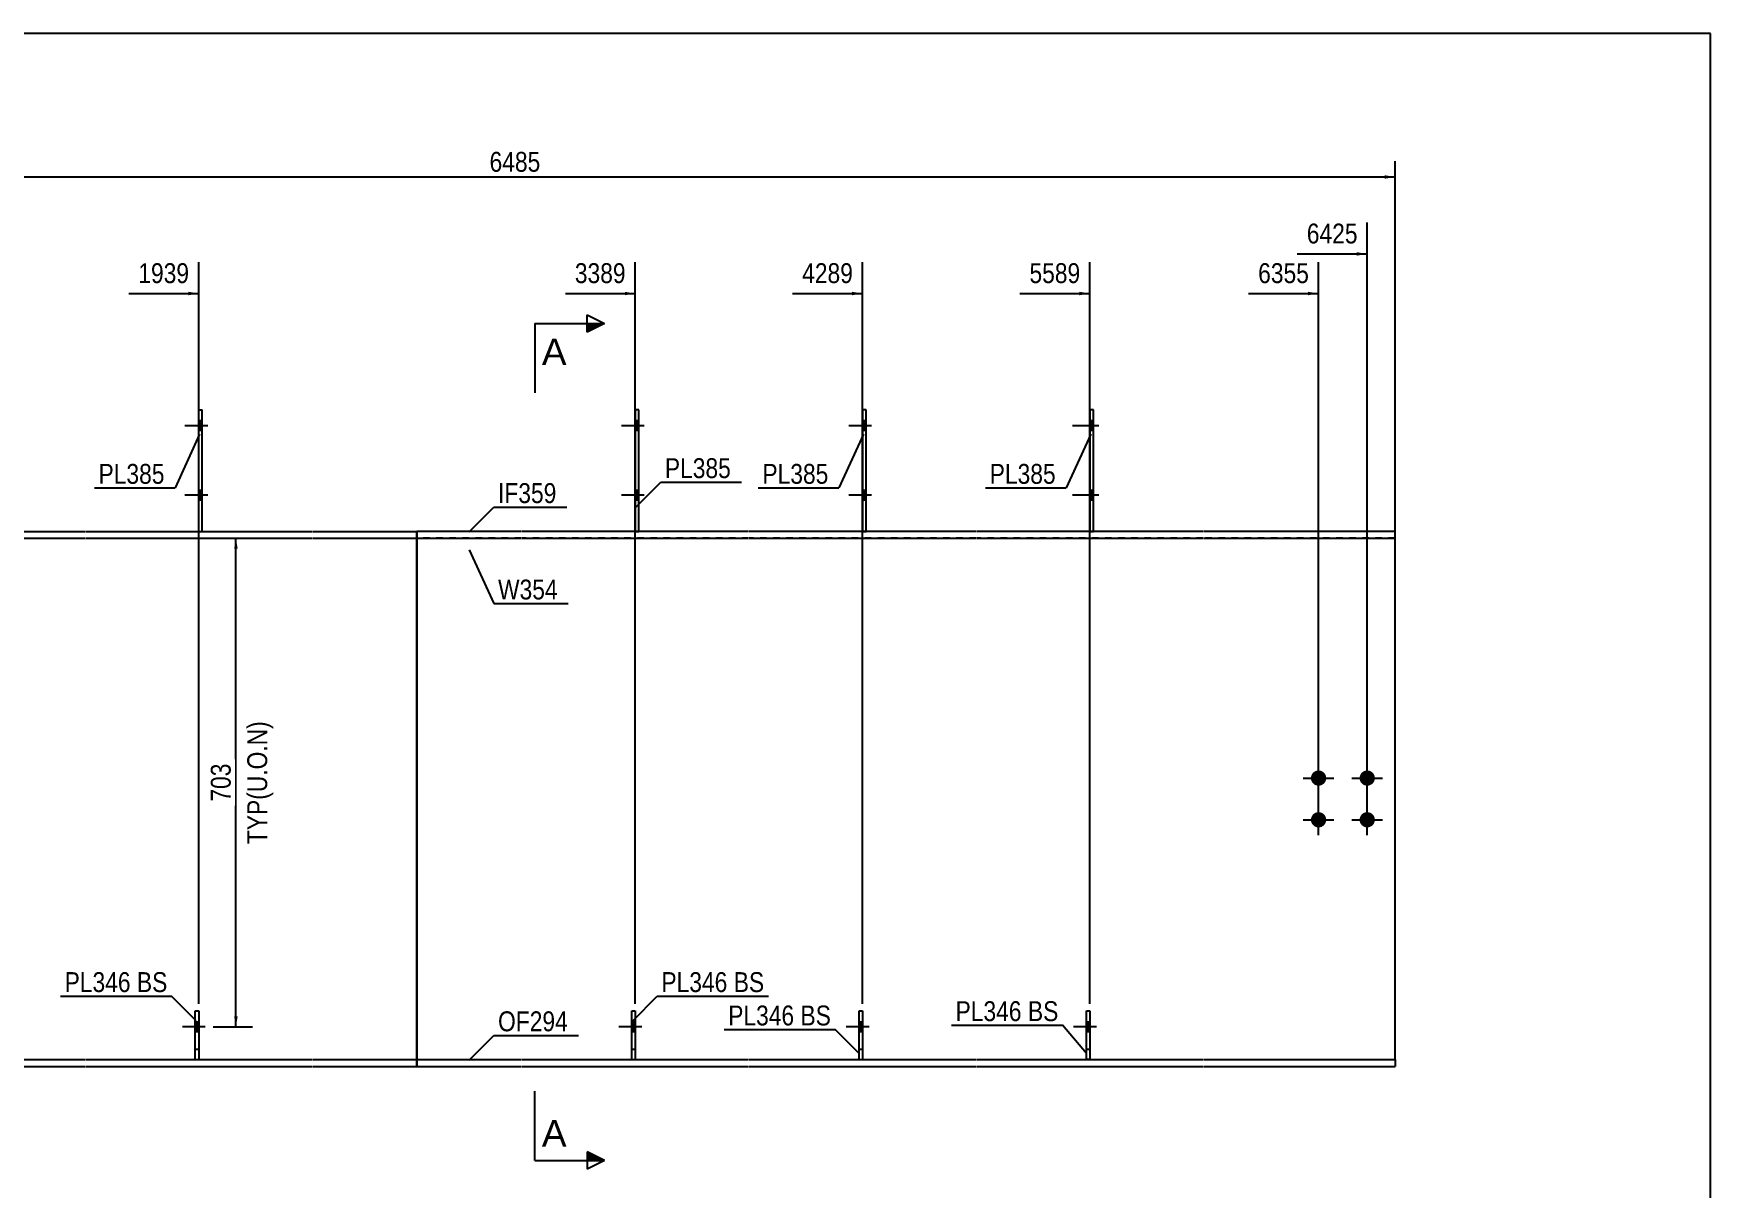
# Model space of a CAD drawing. Header units: millimetres. Extents: x -405 to -3, y -129 to 148.
# Drawn here: x -244.2 to -2.9, y -18.5 to 147.6 of the extents above; entities that cross this region are included whole.
import ezdxf

# ---------------------------------------------------------------- set-up
doc = ezdxf.new("R2010")
doc.units = ezdxf.units.MM
doc.linetypes.add('DXK_LINE_DOT1', pattern=[1.8814, 0.9407, -0.9407])
doc.linetypes.add('DXK_LINE_DOT2', pattern=[3.9198, 1.9599, -1.9599])
doc.styles.add('Arial', font='ARIAL.TTF', dxfattribs={"height": 0.2})
doc.styles.add('Arial Narrow', font='ARIALN.TTF', dxfattribs={"height": 0.2})

# ---------------------------------------------------------------- blocks, each defined once
blk = doc.blocks.new('Unknown-627317436-1210')
at = {"color": 5, "linetype": 'Continuous'}
for p, q in [((-2.93, 147.63), (-402.93, 147.63)), ((-2.93, -129.37), (-2.93, 147.63))]:
    blk.add_line(p, q, dxfattribs=at)
blk = doc.blocks.new('Part-627317436-1505 - 1442')
at = {"color": 7, "linetype": 'DXK_LINE_DOT1'}
for p, q in [((-92.7, 0), (-92.7, 7)), ((-92.7, 7), (-92.2, 7)), ((-92.2, 7), (-92.2, 0))]:
    blk.add_line(p, q, dxfattribs=at)
blk = doc.blocks.new('Part-627317436-1696 - 1442')
at = {"color": 2, "linetype": 'Continuous'}
for p, q in [((-158.1, 0), (-158.1, 7)), ((-158.1, 7), (-157.6, 7)), ((-157.6, 7), (-157.6, 0))]:
    blk.add_line(p, q, dxfattribs=at)
blk = doc.blocks.new('Bolt-627317436-1572 - 1442')
at = {"linetype": 'Continuous'}
blk.add_hatch(color=3, dxfattribs=at).paths.add_polyline_path([(-92.2, 4), (-92.2, 5.4), (-92.7, 5.4), (-92.7, 4)])
at = {"color": 3, "linetype": 'Continuous'}
for p, q in [((-92.2, 5.4), (-92.7, 5.4)), ((-91.25, 4.7), (-94.55, 4.7)), ((-92.2, 4), (-92.7, 4))]:
    blk.add_line(p, q, dxfattribs=at)
blk = doc.blocks.new('Part-627317436-1461 - 1442')
at = {"color": 7, "linetype": 'DXK_LINE_DOT1'}
for p, q in [((-299.5, 0), (-299.5, 75)), ((-299.5, 75), (-269.5, 75)), ((-269.4, 75), (-236.8, 75)), ((-236.7, 75), (-204.1, 75)), ((-204, 75), (-189, 75)), ((-299.5, 0), (-269.5, 0)), ((-269.4, 0), (-236.8, 0)), ((-236.7, 0), (-204.1, 0)), ((-204, 0), (-189, 0))]:
    blk.add_line(p, q, dxfattribs=at)
at = {"color": 2, "linetype": 'Continuous'}
blk.add_line((-189, 0), (-189, 75), dxfattribs=at)
blk = doc.blocks.new('Part-627317436-1686 - 1442')
at = {"color": 2, "linetype": 'Continuous'}
for p, q in [((-220.9, 0), (-220.9, 7)), ((-220.9, 7), (-220.4, 7)), ((-220.4, 7), (-220.4, 0))]:
    blk.add_line(p, q, dxfattribs=at)
blk = doc.blocks.new('Part-627317436-1483 - 1442')
at = {"color": 2, "linetype": 'Continuous'}
for p, q in [((-92.7, 0), (-92.7, 7)), ((-92.7, 7), (-92.2, 7)), ((-92.2, 7), (-92.2, 0))]:
    blk.add_line(p, q, dxfattribs=at)
at = {"color": 7, "linetype": 'DXK_LINE_DOT1'}
for p, q in [((-92.7, 1.5), (-92.2, 1.5)), ((-92.2, 0), (-92.7, 0))]:
    blk.add_line(p, q, dxfattribs=at)
blk = doc.blocks.new('Bolt-627317436-1575 - 1442')
at = {"color": 3, "linetype": 'DXK_LINE_DOT2'}
for p, q in [((-157.6, 5.4), (-158.1, 5.4)), ((-156.65, 4.7), (-159.95, 4.7)), ((-157.6, 4), (-158.1, 4))]:
    blk.add_line(p, q, dxfattribs=at)
blk = doc.blocks.new('Bolt-627317436-1571 - 1442')
at = {"linetype": 'Continuous'}
for points in [[(-59.3, 41.6, -1), (-59.3, 39.4, -1)], [(-52.3, 41.6, -1), (-52.3, 39.4, -1)], [(-59.3, 35.6, -1), (-59.3, 33.4, -1)], [(-52.3, 35.6, -1), (-52.3, 33.4, -1)]]:
    blk.add_hatch(color=3, dxfattribs=at).paths.add_polyline_path(points)
at = {"color": 3, "linetype": 'Continuous'}
for p, q in [((-59.3, 38.3), (-59.3, 42.7)), ((-52.3, 38.3), (-52.3, 42.7)), ((-61.5, 40.5), (-57.1, 40.5)), ((-54.5, 40.5), (-50.1, 40.5)), ((-59.3, 32.3), (-59.3, 36.7)), ((-52.3, 32.3), (-52.3, 36.7)), ((-61.5, 34.5), (-57.1, 34.5)), ((-54.5, 34.5), (-50.1, 34.5))]:
    blk.add_line(p, q, dxfattribs=at)
blk = doc.blocks.new('Bolt-627317436-1578 - 1442')
at = {"linetype": 'Continuous'}
for points in [[(-219.9, 90.5), (-219.9, 91.9), (-220.4, 91.9), (-220.4, 90.5)], [(-219.9, 90.5), (-219.9, 91.9), (-220.4, 91.9), (-220.4, 90.5)], [(-219.9, 80.5), (-219.9, 81.9), (-220.4, 81.9), (-220.4, 80.5)], [(-219.9, 80.5), (-219.9, 81.9), (-220.4, 81.9), (-220.4, 80.5)]]:
    blk.add_hatch(color=3, dxfattribs=at).paths.add_polyline_path(points)
at = {"color": 3, "linetype": 'Continuous'}
for p, q in [((-219.9, 91.9), (-220.4, 91.9)), ((-219.9, 91.9), (-220.4, 91.9)), ((-219.1, 91.2), (-222.4, 91.2)), ((-219.1, 91.2), (-222.4, 91.2)), ((-219.9, 90.5), (-220.4, 90.5)), ((-219.9, 90.5), (-220.4, 90.5)), ((-219.1, 81.2), (-222.4, 81.2)), ((-219.1, 81.2), (-222.4, 81.2)), ((-219.9, 81.9), (-220.4, 81.9)), ((-219.9, 81.9), (-220.4, 81.9)), ((-219.9, 80.5), (-220.4, 80.5)), ((-219.9, 80.5), (-220.4, 80.5))]:
    blk.add_line(p, q, dxfattribs=at)
blk = doc.blocks.new('Part-627317436-3617 - 1442')
at = {"color": 7, "linetype": 'DXK_LINE_DOT1'}
for p, q in [((-125.4, 0), (-125.4, 7)), ((-125.4, 7), (-124.9, 7)), ((-124.9, 7), (-124.9, 0)), ((-125.4, 1.5), (-124.9, 1.5))]:
    blk.add_line(p, q, dxfattribs=at)
blk = doc.blocks.new('Bolt-627317436-3627 - 1442')
at = {"linetype": 'Continuous'}
blk.add_hatch(color=3, dxfattribs=at).paths.add_polyline_path([(-124.9, 4), (-124.9, 5.4), (-125.4, 5.4), (-125.4, 4)])
at = {"color": 3, "linetype": 'Continuous'}
for p, q in [((-124.9, 5.4), (-125.4, 5.4)), ((-123.95, 4.7), (-127.25, 4.7)), ((-124.9, 4), (-125.4, 4))]:
    blk.add_line(p, q, dxfattribs=at)
blk = doc.blocks.new('Part-627317436-1629 - 1442')
at = {"color": 2, "linetype": 'Continuous'}
for p, q in [((-299.5, 76), (-269.5, 76)), ((-299.5, 75), (-269.5, 75)), ((-269.4, 76), (-236.8, 76)), ((-269.4, 75), (-236.8, 75)), ((-236.7, 76), (-204.1, 76)), ((-236.7, 75), (-204.1, 75)), ((-204, 76), (-189, 76)), ((-204, 75), (-189, 75)), ((-189, 75), (-189, 76))]:
    blk.add_line(p, q, dxfattribs=at)
at = {"color": 7, "linetype": 'DXK_LINE_DOT1'}
blk.add_line((-299.5, 75), (-299.5, 76), dxfattribs=at)
blk = doc.blocks.new('Bolt-627317436-1573 - 1442')
at = {"color": 3, "linetype": 'DXK_LINE_DOT2'}
for p, q in [((-92.2, 5.4), (-92.7, 5.4)), ((-91.25, 4.7), (-94.55, 4.7)), ((-92.2, 4), (-92.7, 4))]:
    blk.add_line(p, q, dxfattribs=at)
blk = doc.blocks.new('Bolt-627317436-1574 - 1442')
at = {"linetype": 'Continuous'}
blk.add_hatch(color=3, dxfattribs=at).paths.add_polyline_path([(-157.6, 4), (-157.6, 5.4), (-158.1, 5.4), (-158.1, 4)])
at = {"color": 3, "linetype": 'Continuous'}
for p, q in [((-157.6, 5.4), (-158.1, 5.4)), ((-156.65, 4.7), (-159.95, 4.7)), ((-157.6, 4), (-158.1, 4))]:
    blk.add_line(p, q, dxfattribs=at)
blk = doc.blocks.new('Bolt-627317436-1576 - 1442')
at = {"linetype": 'Continuous'}
blk.add_hatch(color=3, dxfattribs=at).paths.add_polyline_path([(-220.4, 4), (-220.4, 5.4), (-220.9, 5.4), (-220.9, 4)])
at = {"color": 3, "linetype": 'Continuous'}
for p, q in [((-220.4, 5.4), (-220.9, 5.4)), ((-219.45, 4.7), (-222.75, 4.7)), ((-220.4, 4), (-220.9, 4))]:
    blk.add_line(p, q, dxfattribs=at)
blk = doc.blocks.new('Bolt-627317436-1577 - 1442')
at = {"color": 3, "linetype": 'DXK_LINE_DOT2'}
for p, q in [((-220.4, 5.4), (-220.9, 5.4)), ((-219.45, 4.7), (-222.75, 4.7)), ((-220.4, 4), (-220.9, 4))]:
    blk.add_line(p, q, dxfattribs=at)
blk = doc.blocks.new('Bolt-627317436-1579 - 1442')
at = {"linetype": 'Continuous'}
for points in [[(-157.1, 90.5), (-157.1, 91.9), (-157.6, 91.9), (-157.6, 90.5)], [(-157.1, 90.5), (-157.1, 91.9), (-157.6, 91.9), (-157.6, 90.5)], [(-157.1, 80.5), (-157.1, 81.9), (-157.6, 81.9), (-157.6, 80.5)], [(-157.1, 80.5), (-157.1, 81.9), (-157.6, 81.9), (-157.6, 80.5)]]:
    blk.add_hatch(color=3, dxfattribs=at).paths.add_polyline_path(points)
at = {"color": 3, "linetype": 'Continuous'}
for p, q in [((-157.1, 91.9), (-157.6, 91.9)), ((-157.1, 91.9), (-157.6, 91.9)), ((-156.3, 91.2), (-159.6, 91.2)), ((-156.3, 91.2), (-159.6, 91.2)), ((-157.1, 90.5), (-157.6, 90.5)), ((-157.1, 90.5), (-157.6, 90.5)), ((-156.3, 81.2), (-159.6, 81.2)), ((-156.3, 81.2), (-159.6, 81.2)), ((-157.1, 81.9), (-157.6, 81.9)), ((-157.1, 81.9), (-157.6, 81.9)), ((-157.1, 80.5), (-157.6, 80.5)), ((-157.1, 80.5), (-157.6, 80.5))]:
    blk.add_line(p, q, dxfattribs=at)
blk = doc.blocks.new('Bolt-627317436-1580 - 1442')
at = {"linetype": 'Continuous'}
for points in [[(-91.7, 90.5), (-91.7, 91.9), (-92.2, 91.9), (-92.2, 90.5)], [(-91.7, 90.5), (-91.7, 91.9), (-92.2, 91.9), (-92.2, 90.5)], [(-91.7, 80.5), (-91.7, 81.9), (-92.2, 81.9), (-92.2, 80.5)], [(-91.7, 80.5), (-91.7, 81.9), (-92.2, 81.9), (-92.2, 80.5)]]:
    blk.add_hatch(color=3, dxfattribs=at).paths.add_polyline_path(points)
at = {"color": 3, "linetype": 'Continuous'}
for p, q in [((-91.7, 91.9), (-92.2, 91.9)), ((-91.7, 91.9), (-92.2, 91.9)), ((-90.9, 91.2), (-94.7, 91.2)), ((-90.9, 91.2), (-94.7, 91.2)), ((-91.7, 90.5), (-92.2, 90.5)), ((-91.7, 90.5), (-92.2, 90.5)), ((-90.9, 81.2), (-94.7, 81.2)), ((-90.9, 81.2), (-94.7, 81.2)), ((-91.7, 81.9), (-92.2, 81.9)), ((-91.7, 81.9), (-92.2, 81.9)), ((-91.7, 80.5), (-92.2, 80.5)), ((-91.7, 80.5), (-92.2, 80.5))]:
    blk.add_line(p, q, dxfattribs=at)
blk = doc.blocks.new('Part-627317436-1585 - 1442')
at = {"color": 2, "linetype": 'Continuous'}
for p, q in [((-189, 0), (-174, 0)), ((-189, 0), (-189, -1)), ((-189, -1), (-174, -1)), ((-173.9, 0), (-141.3, 0)), ((-173.9, -1), (-141.3, -1)), ((-141.2, 0), (-108.6, 0)), ((-141.2, -1), (-108.6, -1)), ((-108.5, 0), (-75.9, 0)), ((-108.5, -1), (-75.9, -1)), ((-75.8, 0), (-48.3, 0)), ((-75.8, -1), (-48.3, -1)), ((-48.3, 0), (-48.3, -1))]:
    blk.add_line(p, q, dxfattribs=at)
blk = doc.blocks.new('Part-627317436-1671 - 1442')
at = {"color": 2, "linetype": 'Continuous'}
for p, q in [((-157.1, 93.5), (-157.6, 93.5)), ((-157.6, 93.5), (-157.6, 76)), ((-157.1, 76), (-157.1, 93.5))]:
    blk.add_line(p, q, dxfattribs=at)
at = {"color": 7, "linetype": 'DXK_LINE_DOT1'}
blk.add_line((-157.6, 76), (-157.1, 76), dxfattribs=at)
blk = doc.blocks.new('Part-627317436-1607 - 1442')
at = {"color": 2, "linetype": 'Continuous'}
for p, q in [((-299.5, 0), (-269.5, 0)), ((-299.5, -1), (-269.5, -1)), ((-269.4, 0), (-236.8, 0)), ((-269.4, -1), (-236.8, -1)), ((-236.7, 0), (-204.1, 0)), ((-236.7, -1), (-204.1, -1)), ((-204, 0), (-189, 0)), ((-204, -1), (-189, -1)), ((-189, -1), (-189, 0))]:
    blk.add_line(p, q, dxfattribs=at)
at = {"color": 7, "linetype": 'DXK_LINE_DOT1'}
blk.add_line((-299.5, -1), (-299.5, 0), dxfattribs=at)
blk = doc.blocks.new('Part-627317436-1656 - 1442')
at = {"color": 2, "linetype": 'Continuous'}
for p, q in [((-189, 75), (-189, 0)), ((-48.3, 0), (-48.3, 75))]:
    blk.add_line(p, q, dxfattribs=at)
at = {"color": 7, "linetype": 'DXK_LINE_DOT1'}
for p, q in [((-174, 75), (-189, 75)), ((-141.3, 75), (-173.9, 75)), ((-108.6, 75), (-141.2, 75)), ((-75.9, 75), (-108.5, 75)), ((-48.3, 75), (-75.8, 75)), ((-189, 0), (-174, 0)), ((-173.9, 0), (-141.3, 0)), ((-141.2, 0), (-108.6, 0)), ((-108.5, 0), (-92.7, 0)), ((-92.2, 0), (-75.9, 0)), ((-75.8, 0), (-48.3, 0))]:
    blk.add_line(p, q, dxfattribs=at)
blk = doc.blocks.new('Part-627317436-1661 - 1442')
at = {"color": 2, "linetype": 'Continuous'}
for p, q in [((-174, 76), (-189, 76)), ((-189, 76), (-189, 75)), ((-189, 75), (-174, 75)), ((-141.3, 76), (-173.9, 76)), ((-173.9, 75), (-141.3, 75)), ((-108.6, 76), (-141.2, 76)), ((-141.2, 75), (-108.6, 75)), ((-75.9, 76), (-108.5, 76)), ((-108.5, 75), (-75.9, 75)), ((-48.3, 76), (-75.8, 76)), ((-75.8, 75), (-48.3, 75)), ((-48.3, 75), (-48.3, 76))]:
    blk.add_line(p, q, dxfattribs=at)
blk = doc.blocks.new('Part-627317436-1666 - 1442')
at = {"color": 2, "linetype": 'Continuous'}
for p, q in [((-91.7, 93.5), (-92.2, 93.5)), ((-92.2, 93.5), (-92.2, 76)), ((-91.7, 76), (-91.7, 93.5))]:
    blk.add_line(p, q, dxfattribs=at)
at = {"color": 7, "linetype": 'DXK_LINE_DOT1'}
blk.add_line((-92.2, 76), (-91.7, 76), dxfattribs=at)
blk = doc.blocks.new('Part-627317436-3616 - 1442')
at = {"color": 2, "linetype": 'Continuous'}
for p, q in [((-124.4, 93.5), (-124.9, 93.5)), ((-124.9, 93.5), (-124.9, 76)), ((-124.4, 76), (-124.4, 93.5))]:
    blk.add_line(p, q, dxfattribs=at)
at = {"color": 7, "linetype": 'DXK_LINE_DOT1'}
blk.add_line((-124.9, 76), (-124.4, 76), dxfattribs=at)
blk = doc.blocks.new('Part-627317436-1676 - 1442')
at = {"color": 2, "linetype": 'Continuous'}
for p, q in [((-220.4, 76), (-220.4, 93.5)), ((-220.4, 93.5), (-219.9, 93.5)), ((-219.9, 76), (-219.9, 93.5))]:
    blk.add_line(p, q, dxfattribs=at)
at = {"color": 7, "linetype": 'DXK_LINE_DOT1'}
blk.add_line((-220.4, 76), (-219.9, 76), dxfattribs=at)
blk = doc.blocks.new('Part-627317436-1681 - 1442')
at = {"color": 7, "linetype": 'DXK_LINE_DOT1'}
for p, q in [((-220.9, 0), (-220.9, 7)), ((-220.9, 7), (-220.4, 7)), ((-220.4, 7), (-220.4, 0)), ((-220.9, 1.5), (-220.4, 1.5))]:
    blk.add_line(p, q, dxfattribs=at)
blk = doc.blocks.new('Part-627317436-1691 - 1442')
at = {"color": 7, "linetype": 'DXK_LINE_DOT1'}
for p, q in [((-158.1, 0), (-158.1, 7)), ((-158.1, 7), (-157.6, 7)), ((-157.6, 7), (-157.6, 0)), ((-158.1, 1.5), (-157.6, 1.5))]:
    blk.add_line(p, q, dxfattribs=at)
blk = doc.blocks.new('Part-627317436-3620 - 1442')
at = {"color": 2, "linetype": 'Continuous'}
for p, q in [((-125.4, 0), (-125.4, 7)), ((-125.4, 7), (-124.9, 7)), ((-124.9, 7), (-124.9, 0))]:
    blk.add_line(p, q, dxfattribs=at)
blk = doc.blocks.new('Bolt-627317436-3623 - 1442')
at = {"linetype": 'Continuous'}
for points in [[(-124.4, 90.5), (-124.4, 91.9), (-124.9, 91.9), (-124.9, 90.5)], [(-124.4, 90.5), (-124.4, 91.9), (-124.9, 91.9), (-124.9, 90.5)], [(-124.4, 80.5), (-124.4, 81.9), (-124.9, 81.9), (-124.9, 80.5)], [(-124.4, 80.5), (-124.4, 81.9), (-124.9, 81.9), (-124.9, 80.5)]]:
    blk.add_hatch(color=3, dxfattribs=at).paths.add_polyline_path(points)
at = {"color": 3, "linetype": 'Continuous'}
for p, q in [((-124.4, 91.9), (-124.9, 91.9)), ((-124.4, 91.9), (-124.9, 91.9)), ((-123.6, 91.2), (-126.9, 91.2)), ((-123.6, 91.2), (-126.9, 91.2)), ((-124.4, 90.5), (-124.9, 90.5)), ((-124.4, 90.5), (-124.9, 90.5)), ((-123.6, 81.2), (-126.9, 81.2)), ((-123.6, 81.2), (-126.9, 81.2)), ((-124.4, 81.9), (-124.9, 81.9)), ((-124.4, 81.9), (-124.9, 81.9)), ((-124.4, 80.5), (-124.9, 80.5)), ((-124.4, 80.5), (-124.9, 80.5))]:
    blk.add_line(p, q, dxfattribs=at)
blk = doc.blocks.new('Bolt-627317436-3624 - 1442')
at = {"color": 3, "linetype": 'DXK_LINE_DOT2'}
for p, q in [((-124.9, 5.4), (-125.4, 5.4)), ((-123.95, 4.7), (-127.25, 4.7)), ((-124.9, 4), (-125.4, 4))]:
    blk.add_line(p, q, dxfattribs=at)
blk = doc.blocks.new('StraightDimension-627317436-4360 - 1442')
at = {"linetype": 'Continuous'}
blk.add_hatch(color=7, dxfattribs=at).paths.add_polyline_path([(-60.8, 110.47), (-59.3, 110.22), (-60.8, 109.97)])
at = {"color": 7, "linetype": 'Continuous'}
for p, q in [((-59.3, 35.5), (-59.3, 114.72)), ((-69.36, 110.22), (-59.3, 110.22))]:
    blk.add_line(p, q, dxfattribs=at)
at = {"color": 0}
blk.add_wipeout([(-60.07, 111.12), (-60.07, 115.32), (-68.59, 115.32), (-68.59, 111.12)], dxfattribs=at)
at = {"color": 3, "style": 'Arial Narrow'}
blk.add_text('6355', height=2.863, dxfattribs=at).set_placement((-67.99, 111.72))
blk = doc.blocks.new('StraightDimension-627317436-4362 - 1442')
at = {"linetype": 'Continuous'}
blk.add_hatch(color=7, dxfattribs=at).paths.add_polyline_path([(-126.4, 110.47), (-124.9, 110.22), (-126.4, 109.97)])
at = {"color": 7, "linetype": 'Continuous'}
for p, q in [((-124.9, 8), (-124.9, 114.72)), ((-134.96, 110.22), (-124.9, 110.22))]:
    blk.add_line(p, q, dxfattribs=at)
at = {"color": 0}
blk.add_wipeout([(-125.67, 111.12), (-125.67, 115.32), (-134.19, 115.32), (-134.19, 111.12)], dxfattribs=at)
at = {"color": 3, "style": 'Arial Narrow'}
blk.add_text('4289', height=2.863, dxfattribs=at).set_placement((-133.59, 111.72))
blk = doc.blocks.new('StraightDimension-627317436-1866 - 1442')
at = {"linetype": 'Continuous'}
for points in [[(-215.3, 73.5), (-215.05, 75), (-214.8, 73.5)], [(-214.8, 6.2), (-215.05, 4.7), (-215.3, 6.2)]]:
    blk.add_hatch(color=7, dxfattribs=at).paths.add_polyline_path(points)
at = {"color": 7, "linetype": 'Continuous'}
for p, q in [((-235.72, 75), (-212.65, 75)), ((-215.05, 4.7), (-215.05, 75)), ((-218.32, 4.7), (-212.65, 4.7))]:
    blk.add_line(p, q, dxfattribs=at)
at = {"color": 0}
blk.add_wipeout([(-215.2, 43.19), (-219.4, 43.19), (-219.4, 36.51), (-215.2, 36.51)], dxfattribs=at)
at = {"color": 3, "style": 'Arial Narrow'}
blk.add_text('703', height=2.863, rotation=90.0002, dxfattribs=at).set_placement((-215.8, 37.11))
at = {"color": 0, "linetype": 'Continuous'}
blk.add_wipeout([(-209.95, 49.3), (-214.15, 49.3), (-214.15, 30.4), (-209.95, 30.4)], dxfattribs=at)
at = {"color": 3, "linetype": 'Continuous', "style": 'Arial Narrow'}
blk.add_text('TYP(U.O.N)', height=2.863, rotation=90.0002, dxfattribs=at).set_placement((-210.55, 31))
blk = doc.blocks.new('StraightDimension-627317436-4359 - 1442')
at = {"linetype": 'Continuous'}
blk.add_hatch(color=7, dxfattribs=at).paths.add_polyline_path([(-53.8, 116.17), (-52.3, 115.92), (-53.8, 115.67)])
at = {"color": 7, "linetype": 'Continuous'}
for p, q in [((-52.3, 35.5), (-52.3, 120.42)), ((-62.36, 115.92), (-52.3, 115.92))]:
    blk.add_line(p, q, dxfattribs=at)
at = {"color": 0}
blk.add_wipeout([(-53.07, 116.82), (-53.07, 121.02), (-61.59, 121.02), (-61.59, 116.82)], dxfattribs=at)
at = {"color": 3, "style": 'Arial Narrow'}
blk.add_text('6425', height=2.863, dxfattribs=at).set_placement((-60.99, 117.42))
blk = doc.blocks.new('StraightDimension-627317436-4361 - 1442')
at = {"linetype": 'Continuous'}
blk.add_hatch(color=7, dxfattribs=at).paths.add_polyline_path([(-93.7, 110.47), (-92.2, 110.22), (-93.7, 109.97)])
at = {"color": 7, "linetype": 'Continuous'}
for p, q in [((-92.2, 8), (-92.2, 114.72)), ((-102.26, 110.22), (-92.2, 110.22))]:
    blk.add_line(p, q, dxfattribs=at)
at = {"color": 0}
blk.add_wipeout([(-92.97, 111.12), (-92.97, 115.32), (-101.49, 115.32), (-101.49, 111.12)], dxfattribs=at)
at = {"color": 3, "style": 'Arial Narrow'}
blk.add_text('5589', height=2.863, dxfattribs=at).set_placement((-100.89, 111.72))
blk = doc.blocks.new('StraightDimension-627317436-4363 - 1442')
at = {"linetype": 'Continuous'}
blk.add_hatch(color=7, dxfattribs=at).paths.add_polyline_path([(-159.1, 110.47), (-157.6, 110.22), (-159.1, 109.97)])
at = {"color": 7, "linetype": 'Continuous'}
for p, q in [((-157.6, 8), (-157.6, 114.72)), ((-167.66, 110.22), (-157.6, 110.22))]:
    blk.add_line(p, q, dxfattribs=at)
at = {"color": 0}
blk.add_wipeout([(-158.37, 111.12), (-158.37, 115.32), (-166.89, 115.32), (-166.89, 111.12)], dxfattribs=at)
at = {"color": 3, "style": 'Arial Narrow'}
blk.add_text('3389', height=2.863, dxfattribs=at).set_placement((-166.29, 111.72))
blk = doc.blocks.new('StraightDimension-627317436-4364 - 1442')
at = {"linetype": 'Continuous'}
blk.add_hatch(color=7, dxfattribs=at).paths.add_polyline_path([(-221.9, 110.47), (-220.4, 110.22), (-221.9, 109.97)])
at = {"color": 7, "linetype": 'Continuous'}
for p, q in [((-220.4, 8), (-220.4, 114.72)), ((-230.46, 110.22), (-220.4, 110.22))]:
    blk.add_line(p, q, dxfattribs=at)
at = {"color": 0}
blk.add_wipeout([(-221.17, 111.12), (-221.17, 115.32), (-229.69, 115.32), (-229.69, 111.12)], dxfattribs=at)
at = {"color": 3, "style": 'Arial Narrow'}
blk.add_text('1939', height=2.863, dxfattribs=at).set_placement((-229.09, 111.72))
blk = doc.blocks.new('StraightDimension-627317436-4454 - 1442')
at = {"linetype": 'Continuous'}
blk.add_hatch(color=7, dxfattribs=at).paths.add_polyline_path([(-49.8, 127.24), (-48.3, 126.99), (-49.8, 126.74)])
at = {"color": 7, "linetype": 'Continuous'}
for p, q in [((-48.3, 74.61), (-48.3, 129.24)), ((-301.5, 126.99), (-48.3, 126.99))]:
    blk.add_line(p, q, dxfattribs=at)
at = {"color": 0}
blk.add_wipeout([(-170.64, 127.14), (-170.64, 131.34), (-179.16, 131.34), (-179.16, 127.14)], dxfattribs=at)
at = {"color": 3, "style": 'Arial Narrow'}
blk.add_text('6485', height=2.863, dxfattribs=at).set_placement((-178.56, 127.74))
blk = doc.blocks.new('MarkSet-627317436-2141 - 1442')
at = {"color": 0}
blk.add_wipeout([(-144.33, 9.71), (-144.33, 12.71), (-153.84, 12.71), (-153.84, 9.71)], dxfattribs=at)
blk.add_wipeout([(-144.33, 9.71), (-144.33, 12.71), (-153.84, 12.71), (-153.84, 9.71)], dxfattribs=at)
at = {"color": 7, "linetype": 'Continuous'}
blk.add_line((-157.97, 5.57), (-154.44, 9.11), dxfattribs=at)
at = {"color": 0}
blk.add_wipeout([(-139.05, 9.71), (-139.05, 12.71), (-143.43, 12.71), (-143.43, 9.71)], dxfattribs=at)
blk.add_wipeout([(-139.05, 9.71), (-139.05, 12.71), (-143.43, 12.71), (-143.43, 9.71)], dxfattribs=at)
at = {"color": 7, "linetype": 'Continuous'}
blk.add_line((-154.44, 9.11), (-138.45, 9.11), dxfattribs=at)
at = {"color": 3, "style": 'Arial Narrow'}
for s, p in [('PL346', (-153.84, 9.71)), ('BS', (-143.43, 9.71))]:
    blk.add_text(s, height=2.863, dxfattribs=at).set_placement(p)
blk = doc.blocks.new('Mark-627317436-1657 - 1442')
at = {"color": 0}
blk.add_wipeout([(-168.93, 80.07), (-168.93, 83.07), (-177.34, 83.07), (-177.34, 80.07)], dxfattribs=at)
blk.add_wipeout([(-168.93, 80.07), (-168.93, 83.07), (-177.34, 83.07), (-177.34, 80.07)], dxfattribs=at)
at = {"color": 7, "linetype": 'Continuous'}
for p, q in [((-181.48, 75.93), (-177.94, 79.47)), ((-177.94, 79.47), (-167.43, 79.47))]:
    blk.add_line(p, q, dxfattribs=at)
at = {"color": 3, "style": 'Arial Narrow'}
blk.add_text('IF359', height=2.863, dxfattribs=at).set_placement((-177.34, 80.07))
blk = doc.blocks.new('Mark-627317436-1662 - 1442')
at = {"color": 7, "linetype": 'Continuous'}
blk.add_line((-92.07, 89.97), (-95.61, 82.24), dxfattribs=at)
at = {"color": 0}
blk.add_wipeout([(-97.11, 82.84), (-97.11, 85.84), (-106.61, 85.84), (-106.61, 82.84)], dxfattribs=at)
blk.add_wipeout([(-97.11, 82.84), (-97.11, 85.84), (-106.61, 85.84), (-106.61, 82.84)], dxfattribs=at)
at = {"color": 7, "linetype": 'Continuous'}
blk.add_line((-107.21, 82.24), (-95.61, 82.24), dxfattribs=at)
at = {"color": 3, "style": 'Arial Narrow'}
blk.add_text('PL385', height=2.863, dxfattribs=at).set_placement((-106.61, 82.84))
blk = doc.blocks.new('MarkSet-627317436-2151 - 1442')
at = {"color": 0}
blk.add_wipeout([(-230.19, 9.71), (-230.19, 12.71), (-239.69, 12.71), (-239.69, 9.71)], dxfattribs=at)
blk.add_wipeout([(-230.19, 9.71), (-230.19, 12.71), (-239.69, 12.71), (-239.69, 9.71)], dxfattribs=at)
blk.add_wipeout([(-224.91, 9.71), (-224.91, 12.71), (-229.29, 12.71), (-229.29, 9.71)], dxfattribs=at)
blk.add_wipeout([(-224.91, 9.71), (-224.91, 12.71), (-229.29, 12.71), (-229.29, 9.71)], dxfattribs=at)
at = {"color": 7, "linetype": 'Continuous'}
for p in [(-240.29, 9.11), (-220.77, 5.57)]:
    blk.add_line(p, (-224.31, 9.11), dxfattribs=at)
at = {"color": 3, "style": 'Arial Narrow'}
for s, p in [('PL346', (-239.69, 9.71)), ('BS', (-229.29, 9.71))]:
    blk.add_text(s, height=2.863, dxfattribs=at).set_placement(p)
blk = doc.blocks.new('Mark-627317436-1581 - 1442')
at = {"color": 0}
blk.add_wipeout([(-167.29, 4.07), (-167.29, 7.07), (-177.34, 7.07), (-177.34, 4.07)], dxfattribs=at)
blk.add_wipeout([(-167.29, 4.07), (-167.29, 7.07), (-177.34, 7.07), (-177.34, 4.07)], dxfattribs=at)
at = {"color": 7, "linetype": 'Continuous'}
for p, q in [((-181.48, -0.07), (-177.94, 3.47)), ((-177.94, 3.47), (-165.79, 3.47))]:
    blk.add_line(p, q, dxfattribs=at)
at = {"color": 3, "style": 'Arial Narrow'}
blk.add_text('OF294', height=2.863, dxfattribs=at).set_placement((-177.34, 4.07))
blk = doc.blocks.new('Mark-627317436-1667 - 1442')
at = {"color": 0}
blk.add_wipeout([(-143.83, 83.66), (-143.83, 86.66), (-153.34, 86.66), (-153.34, 83.66)], dxfattribs=at)
blk.add_wipeout([(-143.83, 83.66), (-143.83, 86.66), (-153.34, 86.66), (-153.34, 83.66)], dxfattribs=at)
at = {"color": 7, "linetype": 'Continuous'}
for p, q in [((-157.47, 79.53), (-153.94, 83.06)), ((-153.94, 83.06), (-142.33, 83.06))]:
    blk.add_line(p, q, dxfattribs=at)
at = {"color": 3, "style": 'Arial Narrow'}
blk.add_text('PL385', height=2.863, dxfattribs=at).set_placement((-153.34, 83.66))
blk = doc.blocks.new('Mark-627317436-1652 - 1442')
at = {"color": 0}
blk.add_wipeout([(-168.75, 66.2), (-168.75, 69.2), (-177.34, 69.2), (-177.34, 66.2)], dxfattribs=at)
blk.add_wipeout([(-168.75, 66.2), (-168.75, 69.2), (-177.34, 69.2), (-177.34, 66.2)], dxfattribs=at)
at = {"color": 7, "linetype": 'Continuous'}
for p, q in [((-181.48, 73.33), (-177.94, 65.6)), ((-177.94, 65.6), (-167.25, 65.6))]:
    blk.add_line(p, q, dxfattribs=at)
at = {"color": 3, "style": 'Arial Narrow'}
blk.add_text('W354', height=2.863, dxfattribs=at).set_placement((-177.34, 66.2))
blk = doc.blocks.new('Mark-627317436-1672 - 1442')
at = {"color": 7, "linetype": 'Continuous'}
blk.add_line((-220.27, 89.97), (-223.81, 82.24), dxfattribs=at)
at = {"color": 0}
blk.add_wipeout([(-225.31, 82.84), (-225.31, 85.84), (-234.81, 85.84), (-234.81, 82.84)], dxfattribs=at)
blk.add_wipeout([(-225.31, 82.84), (-225.31, 85.84), (-234.81, 85.84), (-234.81, 82.84)], dxfattribs=at)
at = {"color": 7, "linetype": 'Continuous'}
blk.add_line((-235.41, 82.24), (-223.81, 82.24), dxfattribs=at)
at = {"color": 3, "style": 'Arial Narrow'}
blk.add_text('PL385', height=2.863, dxfattribs=at).set_placement((-234.81, 82.84))
blk = doc.blocks.new('SectionMark-627317436-2108 - 1442')
at = {"linetype": 'Continuous'}
for points in [[(-164.54, 104.67), (-164.54, 105.92), (-162.04, 105.92)], [(-164.54, -14.53), (-164.54, -13.28), (-162.04, -14.53)]]:
    blk.add_hatch(color=30, dxfattribs=at).paths.add_polyline_path(points)
at = {"color": 30, "linetype": 'Continuous'}
for p, q in [((-164.54, 104.67), (-164.54, 107.17)), ((-164.54, 107.17), (-162.04, 105.92)), ((-172.04, 105.92), (-162.04, 105.92)), ((-162.04, 105.92), (-164.54, 104.67)), ((-162.04, -14.53), (-164.54, -13.28)), ((-164.54, -13.28), (-164.54, -15.78)), ((-172.04, -14.53), (-162.04, -14.53)), ((-162.04, -14.53), (-164.54, -15.78))]:
    blk.add_line(p, q, dxfattribs=at)
at = {"color": 0, "linetype": 'Continuous'}
for points in [[(-167.49, 99.92), (-167.49, 103.92), (-171.04, 103.92), (-171.04, 99.92)], [(-167.49, -12.53), (-167.49, -8.53), (-171.04, -8.53), (-171.04, -12.53)]]:
    blk.add_wipeout(points, dxfattribs=at)
at = {"color": 30, "linetype": 'Continuous'}
for p, q in [((-172.04, 105.92), (-172.04, 95.92)), ((-172.04, -14.53), (-172.04, -4.53))]:
    blk.add_line(p, q, dxfattribs=at)
at = {"color": 96, "linetype": 'Continuous', "style": 'Arial'}
for p in [(-171.04, 99.92), (-171.04, -12.53)]:
    blk.add_text('A', height=3.82, dxfattribs=at).set_placement(p)
blk = doc.blocks.new('MarkSet-627317436-2131 - 1442')
at = {"color": 0}
blk.add_wipeout([(-102.01, 5.53), (-102.01, 8.53), (-111.52, 8.53), (-111.52, 5.53)], dxfattribs=at)
blk.add_wipeout([(-102.01, 5.53), (-102.01, 8.53), (-111.52, 8.53), (-111.52, 5.53)], dxfattribs=at)
blk.add_wipeout([(-96.73, 5.53), (-96.73, 8.53), (-101.11, 8.53), (-101.11, 5.53)], dxfattribs=at)
blk.add_wipeout([(-96.73, 5.53), (-96.73, 8.53), (-101.11, 8.53), (-101.11, 5.53)], dxfattribs=at)
at = {"color": 7, "linetype": 'Continuous'}
for p in [(-112.12, 4.93), (-92.7, 0.89)]:
    blk.add_line(p, (-96.13, 4.93), dxfattribs=at)
at = {"color": 3, "style": 'Arial Narrow'}
for s, p in [('PL346', (-111.52, 5.53)), ('BS', (-101.11, 5.53))]:
    blk.add_text(s, height=2.863, dxfattribs=at).set_placement(p)
blk = doc.blocks.new('MarkSet-627317436-3654 - 1442')
at = {"color": 0}
blk.add_wipeout([(-134.73, 4.91), (-134.73, 7.91), (-144.23, 7.91), (-144.23, 4.91)], dxfattribs=at)
blk.add_wipeout([(-134.73, 4.91), (-134.73, 7.91), (-144.23, 7.91), (-144.23, 4.91)], dxfattribs=at)
blk.add_wipeout([(-129.44, 4.91), (-129.44, 7.91), (-133.83, 7.91), (-133.83, 4.91)], dxfattribs=at)
blk.add_wipeout([(-129.44, 4.91), (-129.44, 7.91), (-133.83, 7.91), (-133.83, 4.91)], dxfattribs=at)
at = {"color": 7, "linetype": 'Continuous'}
for p in [(-144.83, 4.31), (-125.31, 0.77)]:
    blk.add_line(p, (-128.84, 4.31), dxfattribs=at)
at = {"color": 3, "style": 'Arial Narrow'}
for s, p in [('PL346', (-144.23, 4.91)), ('BS', (-133.83, 4.91))]:
    blk.add_text(s, height=2.863, dxfattribs=at).set_placement(p)
blk = doc.blocks.new('Mark-627317436-3659 - 1442')
at = {"color": 7, "linetype": 'Continuous'}
blk.add_line((-124.77, 89.97), (-128.31, 82.24), dxfattribs=at)
at = {"color": 0}
blk.add_wipeout([(-129.81, 82.84), (-129.81, 85.84), (-139.31, 85.84), (-139.31, 82.84)], dxfattribs=at)
blk.add_wipeout([(-129.81, 82.84), (-129.81, 85.84), (-139.31, 85.84), (-139.31, 82.84)], dxfattribs=at)
at = {"color": 7, "linetype": 'Continuous'}
blk.add_line((-139.91, 82.24), (-128.31, 82.24), dxfattribs=at)
at = {"color": 3, "style": 'Arial Narrow'}
blk.add_text('PL385', height=2.863, dxfattribs=at).set_placement((-139.31, 82.84))

msp = doc.modelspace()

# ---------------------------------------------------------------- block references
for name in ['Unknown-627317436-1210', 'Bolt-627317436-1578 - 1442', 'Part-627317436-1676 - 1442', 'Bolt-627317436-1579 - 1442', 'Part-627317436-1671 - 1442', 'Bolt-627317436-3623 - 1442', 'Part-627317436-3616 - 1442', 'Bolt-627317436-1580 - 1442', 'Part-627317436-1666 - 1442', 'Part-627317436-1629 - 1442', 'Part-627317436-1461 - 1442', 'Part-627317436-1661 - 1442', 'Part-627317436-1656 - 1442', 'Bolt-627317436-1571 - 1442', 'Bolt-627317436-1576 - 1442', 'Bolt-627317436-1577 - 1442', 'Part-627317436-1686 - 1442', 'Part-627317436-1681 - 1442', 'Bolt-627317436-1575 - 1442', 'Bolt-627317436-1574 - 1442', 'Part-627317436-1696 - 1442', 'Part-627317436-1691 - 1442', 'Bolt-627317436-3627 - 1442', 'Bolt-627317436-3624 - 1442', 'Part-627317436-3617 - 1442', 'Part-627317436-3620 - 1442', 'Bolt-627317436-1572 - 1442', 'Bolt-627317436-1573 - 1442', 'Part-627317436-1505 - 1442', 'Part-627317436-1483 - 1442', 'Part-627317436-1607 - 1442', 'Part-627317436-1585 - 1442']:
    msp.add_blockref(name, (0, 0))

# ---------------------------------------------------------------- next in the draw order: block references
for name in ['StraightDimension-627317436-4363 - 1442', 'StraightDimension-627317436-4362 - 1442', 'StraightDimension-627317436-4361 - 1442', 'StraightDimension-627317436-4360 - 1442', 'StraightDimension-627317436-1866 - 1442']:
    msp.add_blockref(name, (0, 0))

# ---------------------------------------------------------------- next in the draw order: block references
for name in ['StraightDimension-627317436-4359 - 1442', 'StraightDimension-627317436-4364 - 1442', 'Mark-627317436-1652 - 1442', 'MarkSet-627317436-2141 - 1442', 'MarkSet-627317436-2131 - 1442', 'Mark-627317436-1581 - 1442']:
    msp.add_blockref(name, (0, 0))

# ---------------------------------------------------------------- next in the draw order: block references
for name in ['StraightDimension-627317436-4454 - 1442', 'MarkSet-627317436-2151 - 1442', 'MarkSet-627317436-3654 - 1442']:
    msp.add_blockref(name, (0, 0))

# ---------------------------------------------------------------- next in the draw order: block references
for name in ['Mark-627317436-1672 - 1442', 'Mark-627317436-3659 - 1442', 'Mark-627317436-1662 - 1442', 'Mark-627317436-1667 - 1442', 'Mark-627317436-1657 - 1442']:
    msp.add_blockref(name, (0, 0))

# ---------------------------------------------------------------- next in the draw order: block references
msp.add_blockref('SectionMark-627317436-2108 - 1442', (0, 0))

doc.saveas('drawing.dxf')
